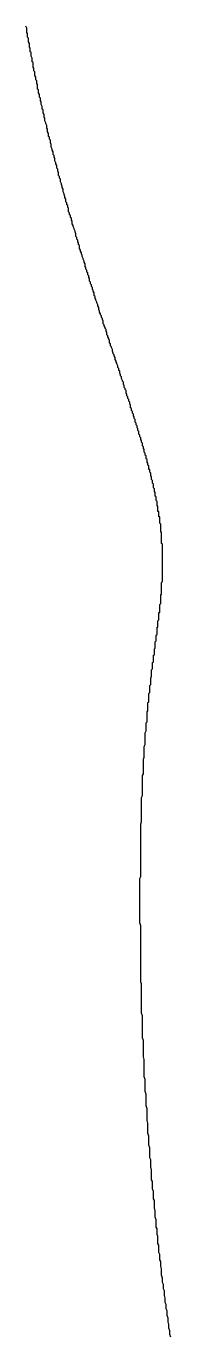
# Model space of a CAD drawing. Header units: millimetres. Extents: x 289 to 9778, y -894 to 6380.
# Drawn here: x 7138.7 to 7140.28, y -396.69 to -382.3 of the extents above; entities that cross this region are included whole.
import ezdxf

# ---------------------------------------------------------------- set-up
doc = ezdxf.new("R2010")
doc.units = ezdxf.units.MM

msp = doc.modelspace()

# ---------------------------------------------------------------- linework, layer by layer
msp.add_polyline3d([(7140.28, -396.703, 0), (7140.27, -396.673, 0), (7140.27, -396.653, 0), (7140.27, -396.633, 0), (7140.26, -396.603, 0), (7140.26, -396.583, 0), (7140.26, -396.563, 0), (7140.25, -396.533, 0), (7140.25, -396.513, 0), (7140.25, -396.493, 0), (7140.24, -396.463, 0), (7140.24, -396.443, 0), (7140.24, -396.413, 0), (7140.23, -396.393, 0), (7140.23, -396.363, 0), (7140.23, -396.343, 0), (7140.22, -396.323, 0), (7140.22, -396.293, 0), (7140.22, -396.273, 0), (7140.21, -396.243, 0), (7140.21, -396.223, 0), (7140.21, -396.193, 0), (7140.2, -396.173, 0), (7140.2, -396.153, 0), (7140.2, -396.123, 0), (7140.19, -396.103, 0), (7140.19, -396.073, 0), (7140.19, -396.053, 0), (7140.18, -396.023, 0), (7140.18, -396.003, 0), (7140.18, -395.973, 0), (7140.18, -395.953, 0), (7140.17, -395.923, 0), (7140.17, -395.903, 0), (7140.17, -395.873, 0), (7140.16, -395.853, 0), (7140.16, -395.823, 0), (7140.16, -395.793, 0), (7140.15, -395.773, 0), (7140.15, -395.743, 0), (7140.15, -395.723, 0), (7140.15, -395.693, 0), (7140.14, -395.673, 0), (7140.14, -395.643, 0), (7140.14, -395.623, 0), (7140.14, -395.593, 0), (7140.13, -395.573, 0), (7140.13, -395.543, 0), (7140.13, -395.513, 0), (7140.12, -395.493, 0), (7140.12, -395.463, 0), (7140.12, -395.443, 0), (7140.12, -395.413, 0), (7140.11, -395.383, 0), (7140.11, -395.363, 0), (7140.11, -395.333, 0), (7140.11, -395.313, 0), (7140.1, -395.283, 0), (7140.1, -395.253, 0), (7140.1, -395.233, 0), (7140.1, -395.203, 0), (7140.09, -395.183, 0), (7140.09, -395.153, 0), (7140.09, -395.123, 0), (7140.09, -395.103, 0), (7140.08, -395.073, 0), (7140.08, -395.043, 0), (7140.08, -395.023, 0), (7140.08, -394.993, 0), (7140.07, -394.973, 0), (7140.07, -394.943, 0), (7140.07, -394.913, 0), (7140.07, -394.893, 0), (7140.07, -394.863, 0), (7140.06, -394.833, 0), (7140.06, -394.813, 0), (7140.06, -394.783, 0), (7140.06, -394.753, 0), (7140.05, -394.733, 0), (7140.05, -394.703, 0), (7140.05, -394.673, 0), (7140.05, -394.653, 0), (7140.05, -394.623, 0), (7140.04, -394.593, 0), (7140.04, -394.573, 0), (7140.04, -394.543, 0), (7140.04, -394.513, 0), (7140.04, -394.493, 0), (7140.03, -394.463, 0), (7140.03, -394.433, 0), (7140.03, -394.413, 0), (7140.03, -394.383, 0), (7140.03, -394.353, 0), (7140.02, -394.323, 0), (7140.02, -394.303, 0), (7140.02, -394.273, 0), (7140.02, -394.243, 0), (7140.02, -394.223, 0), (7140.02, -394.193, 0), (7140.01, -394.163, 0), (7140.01, -394.143, 0), (7140.01, -394.113, 0), (7140.01, -394.083, 0), (7140.01, -394.063, 0), (7140.01, -394.033, 0), (7140, -394.003, 0), (7140, -393.973, 0), (7140, -393.953, 0), (7140, -393.923, 0), (7140, -393.893, 0), (7140, -393.873, 0), (7139.99, -393.843, 0), (7139.99, -393.813, 0), (7139.99, -393.793, 0), (7139.99, -393.763, 0), (7139.99, -393.733, 0), (7139.99, -393.703, 0), (7139.99, -393.683, 0), (7139.99, -393.653, 0), (7139.98, -393.623, 0), (7139.98, -393.603, 0), (7139.98, -393.573, 0), (7139.98, -393.543, 0), (7139.98, -393.523, 0), (7139.98, -393.493, 0), (7139.98, -393.463, 0), (7139.98, -393.443, 0), (7139.97, -393.413, 0), (7139.97, -393.383, 0), (7139.97, -393.353, 0), (7139.97, -393.333, 0), (7139.97, -393.303, 0), (7139.97, -393.273, 0), (7139.97, -393.253, 0), (7139.97, -393.223, 0), (7139.97, -393.193, 0), (7139.97, -393.173, 0), (7139.96, -393.143, 0), (7139.96, -393.113, 0), (7139.96, -393.093, 0), (7139.96, -393.063, 0), (7139.96, -393.033, 0), (7139.96, -393.013, 0), (7139.96, -392.983, 0), (7139.96, -392.953, 0), (7139.96, -392.933, 0), (7139.96, -392.903, 0), (7139.96, -392.883, 0), (7139.96, -392.853, 0), (7139.96, -392.823, 0), (7139.95, -392.803, 0), (7139.95, -392.773, 0), (7139.95, -392.743, 0), (7139.95, -392.723, 0), (7139.95, -392.693, 0), (7139.95, -392.673, 0), (7139.95, -392.643, 0), (7139.95, -392.613, 0), (7139.95, -392.593, 0), (7139.95, -392.563, 0), (7139.95, -392.533, 0), (7139.95, -392.513, 0), (7139.95, -392.483, 0), (7139.95, -392.463, 0), (7139.95, -392.433, 0), (7139.95, -392.413, 0), (7139.95, -392.383, 0), (7139.95, -392.353, 0), (7139.95, -392.333, 0), (7139.95, -392.303, 0), (7139.95, -392.283, 0), (7139.95, -392.253, 0), (7139.95, -392.233, 0), (7139.95, -392.203, 0), (7139.95, -392.183, 0), (7139.94, -392.153, 0), (7139.94, -392.133, 0), (7139.94, -392.103, 0), (7139.94, -392.083, 0), (7139.94, -392.053, 0), (7139.94, -392.033, 0), (7139.94, -392.003, 0), (7139.94, -391.983, 0), (7139.94, -391.953, 0), (7139.94, -391.933, 0), (7139.94, -391.903, 0), (7139.94, -391.883, 0), (7139.94, -391.853, 0), (7139.94, -391.833, 0), (7139.94, -391.803, 0), (7139.94, -391.783, 0), (7139.94, -391.763, 0), (7139.94, -391.733, 0), (7139.94, -391.713, 0), (7139.94, -391.683, 0), (7139.94, -391.663, 0), (7139.95, -391.643, 0), (7139.95, -391.613, 0), (7139.95, -391.593, 0), (7139.95, -391.563, 0), (7139.95, -391.543, 0), (7139.95, -391.523, 0), (7139.95, -391.493, 0), (7139.95, -391.473, 0), (7139.95, -391.453, 0), (7139.95, -391.423, 0), (7139.95, -391.403, 0), (7139.95, -391.383, 0), (7139.95, -391.363, 0), (7139.95, -391.333, 0), (7139.95, -391.313, 0), (7139.95, -391.293, 0), (7139.95, -391.263, 0), (7139.95, -391.243, 0), (7139.95, -391.223, 0), (7139.95, -391.203, 0), (7139.95, -391.173, 0), (7139.95, -391.153, 0), (7139.95, -391.133, 0), (7139.95, -391.113, 0), (7139.95, -391.093, 0), (7139.95, -391.063, 0), (7139.96, -391.043, 0), (7139.96, -391.023, 0), (7139.96, -391.003, 0), (7139.96, -390.983, 0), (7139.96, -390.963, 0), (7139.96, -390.943, 0), (7139.96, -390.923, 0), (7139.96, -390.893, 0), (7139.96, -390.873, 0), (7139.96, -390.853, 0), (7139.96, -390.833, 0), (7139.96, -390.813, 0), (7139.96, -390.793, 0), (7139.96, -390.773, 0), (7139.97, -390.753, 0), (7139.97, -390.733, 0), (7139.97, -390.713, 0), (7139.97, -390.693, 0), (7139.97, -390.673, 0), (7139.97, -390.653, 0), (7139.97, -390.633, 0), (7139.97, -390.613, 0), (7139.97, -390.593, 0), (7139.97, -390.573, 0), (7139.97, -390.553, 0), (7139.97, -390.533, 0), (7139.98, -390.513, 0), (7139.98, -390.503, 0), (7139.98, -390.483, 0), (7139.98, -390.463, 0), (7139.98, -390.443, 0), (7139.98, -390.423, 0), (7139.98, -390.403, 0), (7139.98, -390.393, 0), (7139.98, -390.373, 0), (7139.98, -390.353, 0), (7139.99, -390.333, 0), (7139.99, -390.313, 0), (7139.99, -390.303, 0), (7139.99, -390.283, 0), (7139.99, -390.263, 0), (7139.99, -390.243, 0), (7139.99, -390.233, 0), (7139.99, -390.213, 0), (7140, -390.193, 0), (7140, -390.183, 0), (7140, -390.163, 0), (7140, -390.143, 0), (7140, -390.133, 0), (7140, -390.113, 0), (7140, -390.093, 0), (7140, -390.083, 0), (7140, -390.063, 0), (7140.01, -390.043, 0), (7140.01, -390.033, 0), (7140.01, -390.013, 0), (7140.01, -390.003, 0), (7140.01, -389.983, 0), (7140.01, -389.973, 0), (7140.01, -389.953, 0), (7140.02, -389.943, 0), (7140.02, -389.923, 0), (7140.02, -389.913, 0), (7140.02, -389.893, 0), (7140.02, -389.883, 0), (7140.02, -389.863, 0), (7140.02, -389.853, 0), (7140.02, -389.833, 0), (7140.03, -389.823, 0), (7140.03, -389.803, 0), (7140.03, -389.793, 0), (7140.03, -389.773, 0), (7140.03, -389.763, 0), (7140.03, -389.743, 0), (7140.03, -389.733, 0), (7140.04, -389.723, 0), (7140.04, -389.703, 0), (7140.04, -389.693, 0), (7140.04, -389.683, 0), (7140.04, -389.663, 0), (7140.04, -389.653, 0), (7140.04, -389.633, 0), (7140.05, -389.623, 0), (7140.05, -389.613, 0), (7140.05, -389.603, 0), (7140.05, -389.583, 0), (7140.05, -389.573, 0), (7140.05, -389.563, 0), (7140.05, -389.543, 0), (7140.06, -389.533, 0), (7140.06, -389.523, 0), (7140.06, -389.513, 0), (7140.06, -389.493, 0), (7140.06, -389.483, 0), (7140.06, -389.473, 0), (7140.06, -389.463, 0), (7140.07, -389.443, 0), (7140.07, -389.433, 0), (7140.07, -389.423, 0), (7140.07, -389.413, 0), (7140.07, -389.393, 0), (7140.07, -389.383, 0), (7140.07, -389.373, 0), (7140.08, -389.363, 0), (7140.08, -389.353, 0), (7140.08, -389.343, 0), (7140.08, -389.323, 0), (7140.08, -389.313, 0), (7140.08, -389.303, 0), (7140.08, -389.293, 0), (7140.09, -389.283, 0), (7140.09, -389.273, 0), (7140.09, -389.263, 0), (7140.09, -389.253, 0), (7140.09, -389.233, 0), (7140.09, -389.223, 0), (7140.09, -389.213, 0), (7140.1, -389.203, 0), (7140.1, -389.193, 0), (7140.1, -389.183, 0), (7140.1, -389.173, 0), (7140.1, -389.163, 0), (7140.1, -389.153, 0), (7140.1, -389.143, 0), (7140.11, -389.133, 0), (7140.11, -389.123, 0), (7140.11, -389.113, 0), (7140.11, -389.103, 0), (7140.11, -389.093, 0), (7140.11, -389.083, 0), (7140.11, -389.073, 0), (7140.11, -389.063, 0), (7140.12, -389.053, 0), (7140.12, -389.043, 0), (7140.12, -389.033, 0), (7140.12, -389.023, 0), (7140.12, -389.013, 0), (7140.12, -389.003, 0), (7140.12, -388.993, 0), (7140.13, -388.983, 0), (7140.13, -388.973, 0), (7140.13, -388.963, 0), (7140.13, -388.953, 0), (7140.13, -388.943, 0), (7140.13, -388.933, 0), (7140.13, -388.923, 0), (7140.13, -388.913, 0), (7140.13, -388.903, 0), (7140.14, -388.903, 0), (7140.14, -388.893, 0), (7140.14, -388.883, 0), (7140.14, -388.873, 0), (7140.14, -388.863, 0), (7140.14, -388.853, 0), (7140.14, -388.843, 0), (7140.14, -388.833, 0), (7140.15, -388.823, 0), (7140.15, -388.813, 0), (7140.15, -388.813, 0), (7140.15, -388.803, 0), (7140.15, -388.793, 0), (7140.15, -388.783, 0), (7140.15, -388.773, 0), (7140.15, -388.763, 0), (7140.15, -388.753, 0), (7140.15, -388.743, 0), (7140.16, -388.743, 0), (7140.16, -388.733, 0), (7140.16, -388.723, 0), (7140.16, -388.713, 0), (7140.16, -388.703, 0), (7140.16, -388.693, 0), (7140.16, -388.693, 0), (7140.16, -388.683, 0), (7140.16, -388.673, 0), (7140.16, -388.663, 0), (7140.16, -388.653, 0), (7140.17, -388.643, 0), (7140.17, -388.643, 0), (7140.17, -388.633, 0), (7140.17, -388.623, 0), (7140.17, -388.613, 0), (7140.17, -388.603, 0), (7140.17, -388.603, 0), (7140.17, -388.593, 0), (7140.17, -388.583, 0), (7140.17, -388.573, 0), (7140.17, -388.563, 0), (7140.17, -388.563, 0), (7140.17, -388.553, 0), (7140.18, -388.543, 0), (7140.18, -388.533, 0), (7140.18, -388.523, 0), (7140.18, -388.523, 0), (7140.18, -388.513, 0), (7140.18, -388.503, 0), (7140.18, -388.493, 0), (7140.18, -388.493, 0), (7140.18, -388.483, 0), (7140.18, -388.473, 0), (7140.18, -388.463, 0), (7140.18, -388.463, 0), (7140.18, -388.453, 0), (7140.18, -388.443, 0), (7140.18, -388.433, 0), (7140.18, -388.423, 0), (7140.18, -388.423, 0), (7140.18, -388.413, 0), (7140.19, -388.403, 0), (7140.19, -388.393, 0), (7140.19, -388.393, 0), (7140.19, -388.383, 0), (7140.19, -388.373, 0), (7140.19, -388.363, 0), (7140.19, -388.363, 0), (7140.19, -388.353, 0), (7140.19, -388.343, 0), (7140.19, -388.333, 0), (7140.19, -388.333, 0), (7140.19, -388.323, 0), (7140.19, -388.313, 0), (7140.19, -388.313, 0), (7140.19, -388.303, 0), (7140.19, -388.293, 0), (7140.19, -388.283, 0), (7140.19, -388.283, 0), (7140.19, -388.273, 0), (7140.19, -388.263, 0), (7140.19, -388.253, 0), (7140.19, -388.253, 0), (7140.19, -388.243, 0), (7140.19, -388.233, 0), (7140.19, -388.223, 0), (7140.19, -388.223, 0), (7140.19, -388.213, 0), (7140.19, -388.203, 0), (7140.19, -388.203, 0), (7140.19, -388.193, 0), (7140.19, -388.183, 0), (7140.19, -388.173, 0), (7140.19, -388.173, 0), (7140.19, -388.163, 0), (7140.19, -388.153, 0), (7140.19, -388.153, 0), (7140.19, -388.143, 0), (7140.19, -388.133, 0), (7140.19, -388.123, 0), (7140.19, -388.123, 0), (7140.19, -388.113, 0), (7140.19, -388.103, 0), (7140.19, -388.103, 0), (7140.19, -388.093, 0), (7140.19, -388.083, 0), (7140.19, -388.073, 0), (7140.19, -388.073, 0), (7140.19, -388.063, 0), (7140.19, -388.053, 0), (7140.19, -388.053, 0), (7140.19, -388.043, 0), (7140.19, -388.033, 0), (7140.19, -388.023, 0), (7140.19, -388.023, 0), (7140.19, -388.013, 0), (7140.19, -388.003, 0), (7140.19, -388.003, 0), (7140.19, -387.993, 0), (7140.18, -387.983, 0), (7140.18, -387.973, 0), (7140.18, -387.973, 0), (7140.18, -387.963, 0), (7140.18, -387.953, 0), (7140.18, -387.953, 0), (7140.18, -387.943, 0), (7140.18, -387.933, 0), (7140.18, -387.923, 0), (7140.18, -387.923, 0), (7140.18, -387.913, 0), (7140.18, -387.903, 0), (7140.18, -387.903, 0), (7140.18, -387.893, 0), (7140.18, -387.883, 0), (7140.18, -387.873, 0), (7140.18, -387.873, 0), (7140.18, -387.863, 0), (7140.17, -387.853, 0), (7140.17, -387.853, 0), (7140.17, -387.843, 0), (7140.17, -387.833, 0), (7140.17, -387.823, 0), (7140.17, -387.823, 0), (7140.17, -387.813, 0), (7140.17, -387.803, 0), (7140.17, -387.803, 0), (7140.17, -387.793, 0), (7140.17, -387.783, 0), (7140.17, -387.773, 0), (7140.17, -387.773, 0), (7140.16, -387.763, 0), (7140.16, -387.753, 0), (7140.16, -387.753, 0), (7140.16, -387.743, 0), (7140.16, -387.733, 0), (7140.16, -387.723, 0), (7140.16, -387.723, 0), (7140.16, -387.713, 0), (7140.16, -387.703, 0), (7140.16, -387.693, 0), (7140.15, -387.693, 0), (7140.15, -387.683, 0), (7140.15, -387.673, 0), (7140.15, -387.663, 0), (7140.15, -387.663, 0), (7140.15, -387.653, 0), (7140.15, -387.643, 0), (7140.15, -387.633, 0), (7140.14, -387.633, 0), (7140.14, -387.623, 0), (7140.14, -387.613, 0), (7140.14, -387.613, 0), (7140.14, -387.603, 0), (7140.14, -387.593, 0), (7140.14, -387.583, 0), (7140.14, -387.573, 0), (7140.13, -387.573, 0), (7140.13, -387.563, 0), (7140.13, -387.553, 0), (7140.13, -387.543, 0), (7140.13, -387.543, 0), (7140.13, -387.533, 0), (7140.13, -387.523, 0), (7140.12, -387.513, 0), (7140.12, -387.513, 0), (7140.12, -387.503, 0), (7140.12, -387.493, 0), (7140.12, -387.483, 0), (7140.12, -387.483, 0), (7140.12, -387.473, 0), (7140.11, -387.463, 0), (7140.11, -387.453, 0), (7140.11, -387.443, 0), (7140.11, -387.443, 0), (7140.11, -387.433, 0), (7140.11, -387.423, 0), (7140.1, -387.413, 0), (7140.1, -387.403, 0), (7140.1, -387.403, 0), (7140.1, -387.393, 0), (7140.1, -387.383, 0), (7140.09, -387.373, 0), (7140.09, -387.363, 0), (7140.09, -387.363, 0), (7140.09, -387.353, 0), (7140.09, -387.343, 0), (7140.09, -387.333, 0), (7140.08, -387.323, 0), (7140.08, -387.323, 0), (7140.08, -387.313, 0), (7140.08, -387.303, 0), (7140.08, -387.293, 0), (7140.07, -387.283, 0), (7140.07, -387.283, 0), (7140.07, -387.273, 0), (7140.07, -387.263, 0), (7140.07, -387.253, 0), (7140.06, -387.243, 0), (7140.06, -387.233, 0), (7140.06, -387.223, 0), (7140.06, -387.223, 0), (7140.06, -387.213, 0), (7140.05, -387.203, 0), (7140.05, -387.193, 0), (7140.05, -387.183, 0), (7140.05, -387.173, 0), (7140.04, -387.173, 0), (7140.04, -387.163, 0), (7140.04, -387.153, 0), (7140.04, -387.143, 0), (7140.04, -387.133, 0), (7140.03, -387.123, 0), (7140.03, -387.113, 0), (7140.03, -387.103, 0), (7140.03, -387.103, 0), (7140.02, -387.093, 0), (7140.02, -387.083, 0), (7140.02, -387.073, 0), (7140.02, -387.063, 0), (7140.01, -387.053, 0), (7140.01, -387.043, 0), (7140.01, -387.033, 0), (7140.01, -387.023, 0), (7140, -387.013, 0), (7140, -387.013, 0), (7140, -387.003, 0), (7140, -386.993, 0), (7139.99, -386.983, 0), (7139.99, -386.973, 0), (7139.99, -386.963, 0), (7139.99, -386.953, 0), (7139.98, -386.943, 0), (7139.98, -386.933, 0), (7139.98, -386.923, 0), (7139.97, -386.913, 0), (7139.97, -386.903, 0), (7139.97, -386.893, 0), (7139.97, -386.883, 0), (7139.96, -386.873, 0), (7139.96, -386.873, 0), (7139.96, -386.863, 0), (7139.96, -386.853, 0), (7139.95, -386.843, 0), (7139.95, -386.833, 0), (7139.95, -386.823, 0), (7139.94, -386.813, 0), (7139.94, -386.803, 0), (7139.94, -386.793, 0), (7139.93, -386.783, 0), (7139.93, -386.773, 0), (7139.93, -386.763, 0), (7139.93, -386.753, 0), (7139.92, -386.743, 0), (7139.92, -386.733, 0), (7139.92, -386.723, 0), (7139.91, -386.713, 0), (7139.91, -386.703, 0), (7139.91, -386.693, 0), (7139.9, -386.683, 0), (7139.9, -386.673, 0), (7139.9, -386.663, 0), (7139.89, -386.653, 0), (7139.89, -386.643, 0), (7139.89, -386.623, 0), (7139.88, -386.613, 0), (7139.88, -386.603, 0), (7139.88, -386.593, 0), (7139.87, -386.583, 0), (7139.87, -386.573, 0), (7139.87, -386.563, 0), (7139.86, -386.553, 0), (7139.86, -386.543, 0), (7139.86, -386.533, 0), (7139.85, -386.523, 0), (7139.85, -386.513, 0), (7139.85, -386.503, 0), (7139.84, -386.493, 0), (7139.84, -386.473, 0), (7139.84, -386.463, 0), (7139.83, -386.453, 0), (7139.83, -386.443, 0), (7139.83, -386.433, 0), (7139.82, -386.423, 0), (7139.82, -386.413, 0), (7139.82, -386.403, 0), (7139.81, -386.393, 0), (7139.81, -386.373, 0), (7139.8, -386.363, 0), (7139.8, -386.353, 0), (7139.8, -386.343, 0), (7139.79, -386.333, 0), (7139.79, -386.323, 0), (7139.79, -386.303, 0), (7139.78, -386.293, 0), (7139.78, -386.283, 0), (7139.77, -386.273, 0), (7139.77, -386.263, 0), (7139.77, -386.253, 0), (7139.76, -386.233, 0), (7139.76, -386.223, 0), (7139.76, -386.213, 0), (7139.75, -386.203, 0), (7139.75, -386.193, 0), (7139.74, -386.173, 0), (7139.74, -386.163, 0), (7139.74, -386.153, 0), (7139.73, -386.143, 0), (7139.73, -386.133, 0), (7139.72, -386.113, 0), (7139.72, -386.103, 0), (7139.72, -386.093, 0), (7139.71, -386.083, 0), (7139.71, -386.063, 0), (7139.7, -386.053, 0), (7139.7, -386.043, 0), (7139.7, -386.033, 0), (7139.69, -386.013, 0), (7139.69, -386.003, 0), (7139.68, -385.993, 0), (7139.68, -385.983, 0), (7139.67, -385.963, 0), (7139.67, -385.953, 0), (7139.67, -385.943, 0), (7139.66, -385.923, 0), (7139.66, -385.913, 0), (7139.65, -385.903, 0), (7139.65, -385.893, 0), (7139.64, -385.873, 0), (7139.64, -385.863, 0), (7139.64, -385.853, 0), (7139.63, -385.833, 0), (7139.63, -385.823, 0), (7139.62, -385.813, 0), (7139.62, -385.793, 0), (7139.61, -385.783, 0), (7139.61, -385.773, 0), (7139.61, -385.753, 0), (7139.6, -385.743, 0), (7139.6, -385.733, 0), (7139.59, -385.713, 0), (7139.59, -385.703, 0), (7139.58, -385.693, 0), (7139.58, -385.673, 0), (7139.58, -385.663, 0), (7139.57, -385.653, 0), (7139.57, -385.633, 0), (7139.56, -385.623, 0), (7139.56, -385.613, 0), (7139.55, -385.593, 0), (7139.55, -385.583, 0), (7139.54, -385.573, 0), (7139.54, -385.553, 0), (7139.54, -385.543, 0), (7139.53, -385.523, 0), (7139.53, -385.513, 0), (7139.52, -385.503, 0), (7139.52, -385.483, 0), (7139.51, -385.473, 0), (7139.51, -385.463, 0), (7139.5, -385.443, 0), (7139.5, -385.433, 0), (7139.49, -385.413, 0), (7139.49, -385.403, 0), (7139.49, -385.393, 0), (7139.48, -385.373, 0), (7139.48, -385.363, 0), (7139.47, -385.343, 0), (7139.47, -385.333, 0), (7139.46, -385.313, 0), (7139.46, -385.303, 0), (7139.45, -385.293, 0), (7139.45, -385.273, 0), (7139.44, -385.263, 0), (7139.44, -385.243, 0), (7139.44, -385.233, 0), (7139.43, -385.213, 0), (7139.43, -385.203, 0), (7139.42, -385.193, 0), (7139.42, -385.173, 0), (7139.41, -385.163, 0), (7139.41, -385.143, 0), (7139.4, -385.133, 0), (7139.4, -385.113, 0), (7139.39, -385.103, 0), (7139.39, -385.083, 0), (7139.39, -385.073, 0), (7139.38, -385.063, 0), (7139.38, -385.043, 0), (7139.37, -385.033, 0), (7139.37, -385.013, 0), (7139.36, -385.003, 0), (7139.36, -384.983, 0), (7139.35, -384.973, 0), (7139.35, -384.953, 0), (7139.34, -384.943, 0), (7139.34, -384.923, 0), (7139.34, -384.913, 0), (7139.33, -384.893, 0), (7139.33, -384.883, 0), (7139.32, -384.863, 0), (7139.32, -384.853, 0), (7139.31, -384.833, 0), (7139.31, -384.823, 0), (7139.3, -384.803, 0), (7139.3, -384.793, 0), (7139.29, -384.773, 0), (7139.29, -384.763, 0), (7139.28, -384.743, 0), (7139.28, -384.733, 0), (7139.28, -384.713, 0), (7139.27, -384.703, 0), (7139.27, -384.683, 0), (7139.26, -384.673, 0), (7139.26, -384.653, 0), (7139.25, -384.643, 0), (7139.25, -384.623, 0), (7139.24, -384.613, 0), (7139.24, -384.593, 0), (7139.24, -384.583, 0), (7139.23, -384.563, 0), (7139.23, -384.553, 0), (7139.22, -384.533, 0), (7139.22, -384.523, 0), (7139.21, -384.503, 0), (7139.21, -384.493, 0), (7139.2, -384.473, 0), (7139.2, -384.463, 0), (7139.2, -384.443, 0), (7139.19, -384.433, 0), (7139.19, -384.413, 0), (7139.18, -384.403, 0), (7139.18, -384.383, 0), (7139.17, -384.373, 0), (7139.17, -384.353, 0), (7139.16, -384.343, 0), (7139.16, -384.323, 0), (7139.16, -384.303, 0), (7139.15, -384.293, 0), (7139.15, -384.273, 0), (7139.14, -384.263, 0), (7139.14, -384.243, 0), (7139.13, -384.233, 0), (7139.13, -384.213, 0), (7139.13, -384.203, 0), (7139.12, -384.183, 0), (7139.12, -384.173, 0), (7139.11, -384.153, 0), (7139.11, -384.143, 0), (7139.1, -384.123, 0), (7139.1, -384.113, 0), (7139.1, -384.093, 0), (7139.09, -384.073, 0), (7139.09, -384.063, 0), (7139.08, -384.043, 0), (7139.08, -384.033, 0), (7139.07, -384.013, 0), (7139.07, -384.003, 0), (7139.07, -383.983, 0), (7139.06, -383.973, 0), (7139.06, -383.953, 0), (7139.05, -383.943, 0), (7139.05, -383.923, 0), (7139.05, -383.913, 0), (7139.04, -383.893, 0), (7139.04, -383.873, 0), (7139.03, -383.863, 0), (7139.03, -383.843, 0), (7139.03, -383.833, 0), (7139.02, -383.813, 0), (7139.02, -383.803, 0), (7139.01, -383.783, 0), (7139.01, -383.773, 0), (7139.01, -383.753, 0), (7139, -383.743, 0), (7139, -383.723, 0), (7138.99, -383.713, 0), (7138.99, -383.693, 0), (7138.99, -383.683, 0), (7138.98, -383.663, 0), (7138.98, -383.653, 0), (7138.97, -383.633, 0), (7138.97, -383.613, 0), (7138.97, -383.603, 0), (7138.96, -383.583, 0), (7138.96, -383.573, 0), (7138.96, -383.553, 0), (7138.95, -383.543, 0), (7138.95, -383.523, 0), (7138.94, -383.513, 0), (7138.94, -383.493, 0), (7138.94, -383.483, 0), (7138.93, -383.463, 0), (7138.93, -383.453, 0), (7138.93, -383.433, 0), (7138.92, -383.423, 0), (7138.92, -383.403, 0), (7138.92, -383.393, 0), (7138.91, -383.373, 0), (7138.91, -383.363, 0), (7138.9, -383.343, 0), (7138.9, -383.333, 0), (7138.9, -383.313, 0), (7138.89, -383.303, 0), (7138.89, -383.283, 0), (7138.89, -383.273, 0), (7138.88, -383.253, 0), (7138.88, -383.243, 0), (7138.88, -383.223, 0), (7138.87, -383.213, 0), (7138.87, -383.193, 0), (7138.87, -383.183, 0), (7138.86, -383.163, 0), (7138.86, -383.153, 0), (7138.86, -383.133, 0), (7138.85, -383.123, 0), (7138.85, -383.103, 0), (7138.85, -383.093, 0), (7138.84, -383.083, 0), (7138.84, -383.063, 0), (7138.84, -383.053, 0), (7138.83, -383.033, 0), (7138.83, -383.023, 0), (7138.83, -383.003, 0), (7138.82, -382.993, 0), (7138.82, -382.973, 0), (7138.82, -382.963, 0), (7138.82, -382.943, 0), (7138.81, -382.933, 0), (7138.81, -382.923, 0), (7138.81, -382.903, 0), (7138.8, -382.893, 0), (7138.8, -382.873, 0), (7138.8, -382.863, 0), (7138.79, -382.843, 0), (7138.79, -382.833, 0), (7138.79, -382.823, 0), (7138.79, -382.803, 0), (7138.78, -382.793, 0), (7138.78, -382.773, 0), (7138.78, -382.763, 0), (7138.77, -382.753, 0), (7138.77, -382.733, 0), (7138.77, -382.723, 0), (7138.77, -382.703, 0), (7138.76, -382.693, 0), (7138.76, -382.683, 0), (7138.76, -382.663, 0), (7138.76, -382.653, 0), (7138.75, -382.633, 0), (7138.75, -382.623, 0), (7138.75, -382.613, 0), (7138.75, -382.593, 0), (7138.74, -382.583, 0), (7138.74, -382.573, 0), (7138.74, -382.553, 0), (7138.74, -382.543, 0), (7138.73, -382.533, 0), (7138.73, -382.513, 0), (7138.73, -382.503, 0), (7138.73, -382.493, 0), (7138.72, -382.473, 0), (7138.72, -382.463, 0), (7138.72, -382.453, 0), (7138.72, -382.433, 0), (7138.71, -382.423, 0), (7138.71, -382.413, 0), (7138.71, -382.393, 0), (7138.71, -382.383, 0), (7138.7, -382.373, 0), (7138.7, -382.353, 0), (7138.7, -382.343, 0), (7138.7, -382.333, 0), (7138.7, -382.323, 0), (7138.69, -382.303, 0)])

doc.saveas('drawing.dxf')
